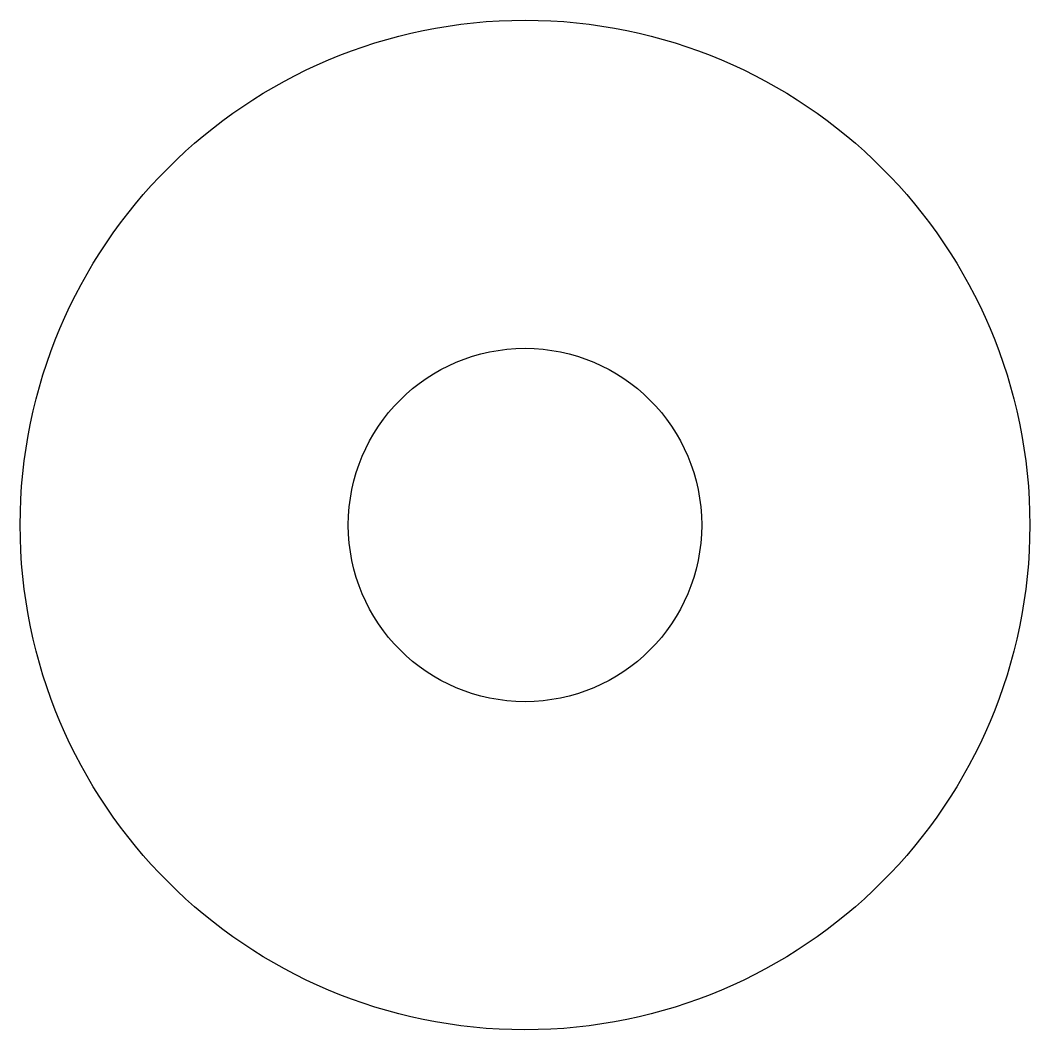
# Model space of a CAD drawing. Extents: x -1 to 1, y -1 to 1.
import ezdxf

# ---------------------------------------------------------------- set-up
doc = ezdxf.new("R2010")
doc.units = 0
doc.header["$MEASUREMENT"] = 0

msp = doc.modelspace()

# ---------------------------------------------------------------- linework, layer by layer
for radius in [1, 0.35]:
    msp.add_circle((0, 0), radius)

doc.saveas('drawing.dxf')
